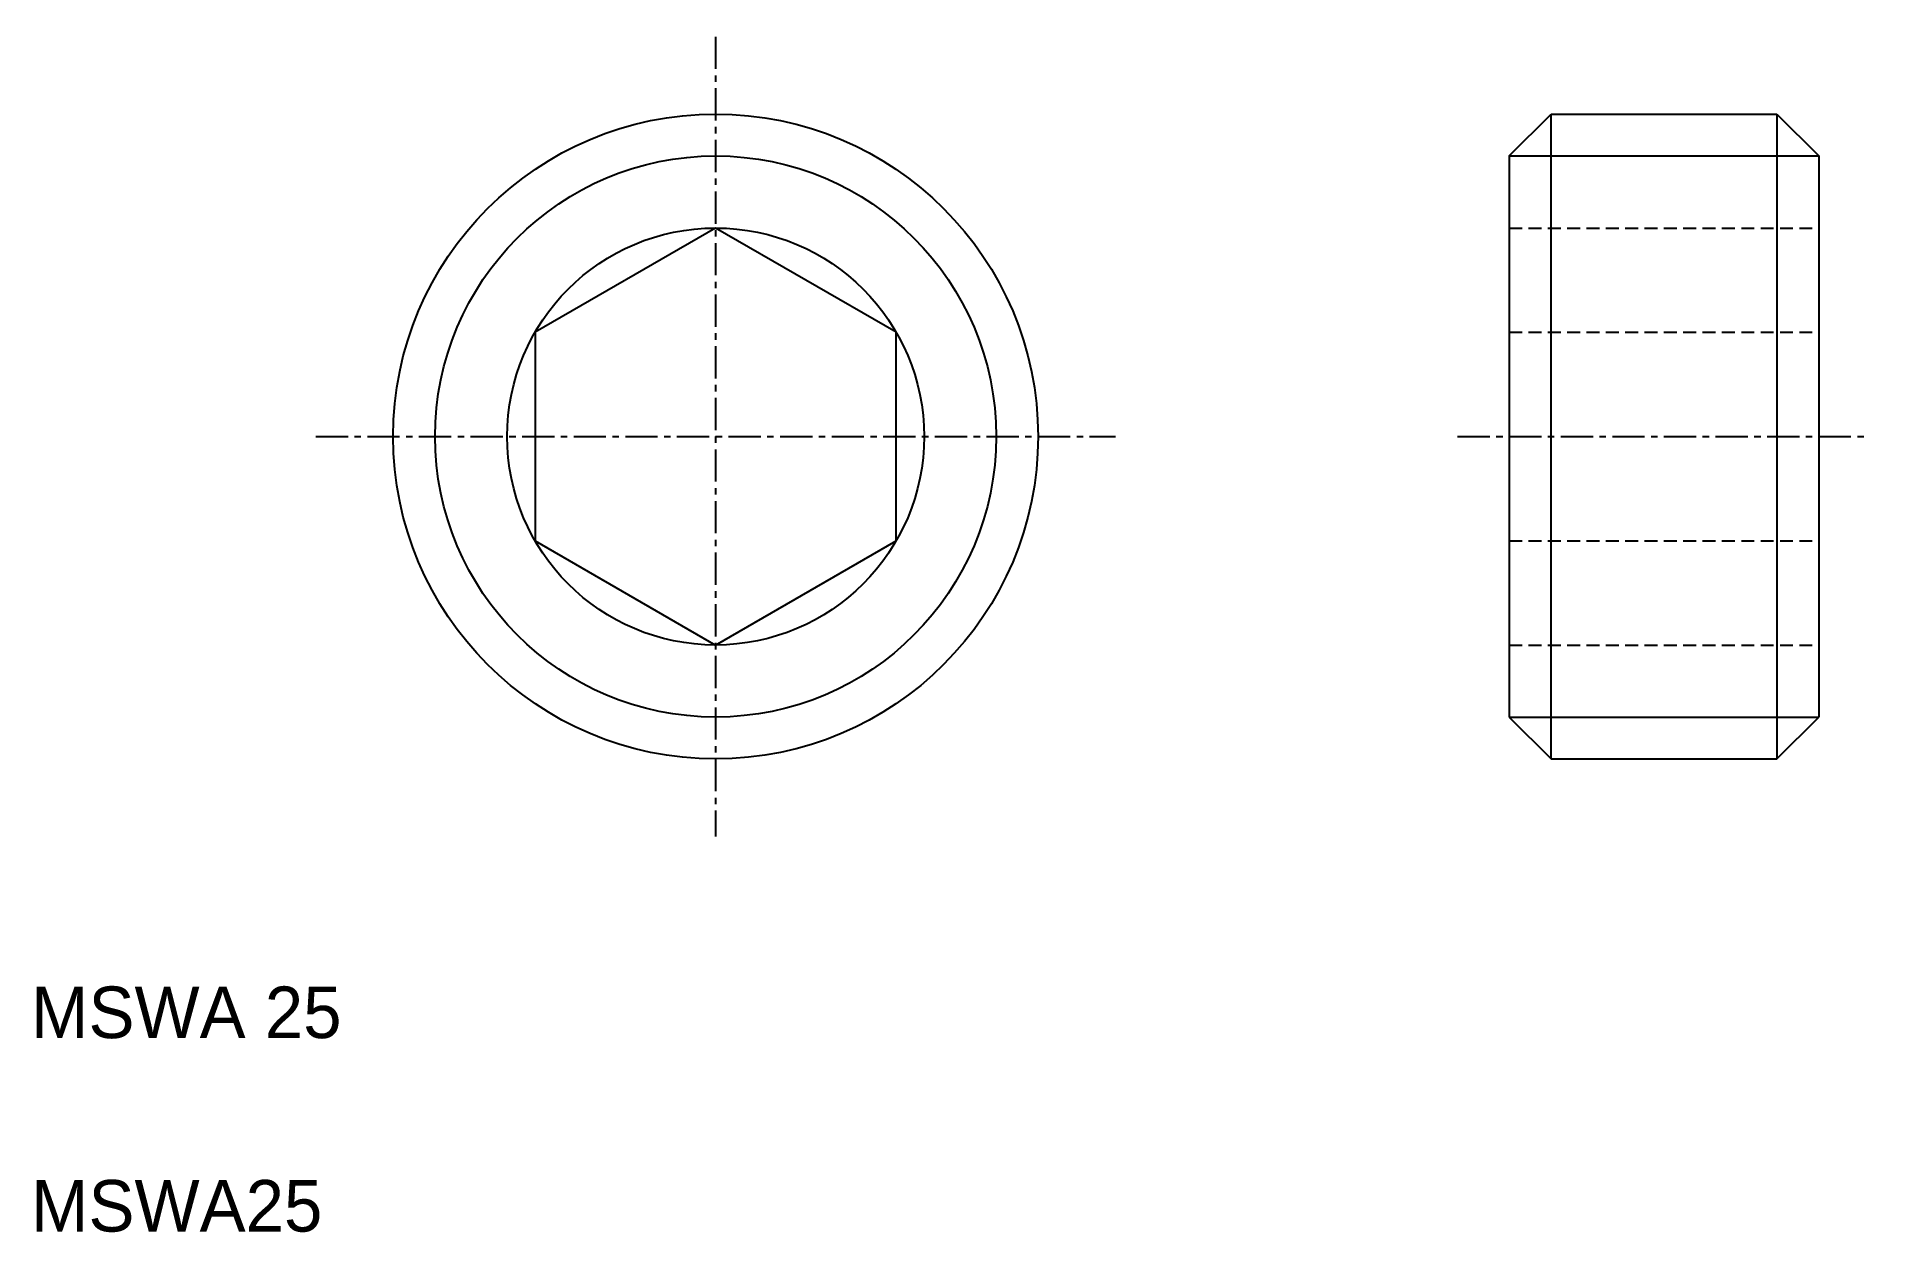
# Model space of a CAD drawing. Extents: x 5.2 to 76.3, y 5 to 51.3.
import ezdxf

# ---------------------------------------------------------------- set-up
doc = ezdxf.new("R2010")
doc.units = 0
doc.linetypes.add('CENTER', pattern=[2, 1.25, -0.25, 0.25, -0.25])
doc.linetypes.add('DASHED', pattern=[0.75, 0.5, -0.25])
doc.layers.get('0').update_dxf_attribs({"linetype": 'CONTINUOUS'})
doc.layers.add('CENTER', color=1, linetype='CENTER')

msp = doc.modelspace()

# ---------------------------------------------------------------- linework, layer by layer
at = {"color": 7, "linetype": 'CONTINUOUS'}
for p, q in [((62.304, 46.697), (63.928, 48.321)), ((63.928, 23.321), (63.928, 48.321)), ((63.928, 48.321), (72.68, 48.321)), ((72.68, 48.321), (72.68, 23.321)), ((72.68, 48.321), (74.304, 46.697)), ((62.304, 46.697), (62.304, 24.945)), ((74.304, 46.697), (74.304, 24.945)), ((31.54, 43.904), (24.54, 39.862)), ((38.54, 39.862), (31.54, 43.904)), ((24.54, 39.862), (24.54, 31.779)), ((38.54, 31.779), (38.54, 39.862)), ((24.54, 31.779), (31.54, 27.738)), ((31.54, 27.738), (38.54, 31.779)), ((62.304, 24.945), (63.928, 23.321)), ((72.68, 23.321), (74.304, 24.945)), ((63.928, 23.321), (72.68, 23.321)), ((65.71, 23.321), (65.71, 23.321)), ((68.304, 23.321), (68.304, 23.321))]:
    msp.add_line(p, q, dxfattribs=at)
at = {"color": 3, "linetype": 'CONTINUOUS'}
for p, q in [((62.304, 46.697), (74.304, 46.697)), ((62.304, 24.945), (74.304, 24.945))]:
    msp.add_line(p, q, dxfattribs=at)
at = {"color": 3, "linetype": 'DASHED'}
for p, q in [((62.304, 43.904), (74.304, 43.904)), ((62.304, 39.862), (74.304, 39.862)), ((62.304, 31.779), (74.304, 31.779)), ((62.304, 27.738), (74.304, 27.738))]:
    msp.add_line(p, q, dxfattribs=at)
at = {"color": 7, "linetype": 'CONTINUOUS'}
for radius in [12.5, 8.083]:
    msp.add_circle((31.54, 35.821), radius, dxfattribs=at)
at = {"color": 3, "linetype": 'CONTINUOUS'}
msp.add_circle((31.54, 35.821), 10.876, dxfattribs=at)
at = {"layer": 'CENTER', "color": 1, "linetype": 'CENTER'}
for p, q in [((31.54, 51.321), (31.54, 20.321)), ((16.04, 35.821), (47.04, 35.821)), ((60.304, 35.821), (76.304, 35.821))]:
    msp.add_line(p, q, dxfattribs=at)

# ---------------------------------------------------------------- texts
at = {"color": 7, "linetype": 'CONTINUOUS'}
for s, p in [('MSWA 25', (5, 12.5)), ('MSWA25', (5, 5))]:
    msp.add_text(s, height=2, dxfattribs=at).set_placement(p)

doc.saveas('drawing.dxf')
